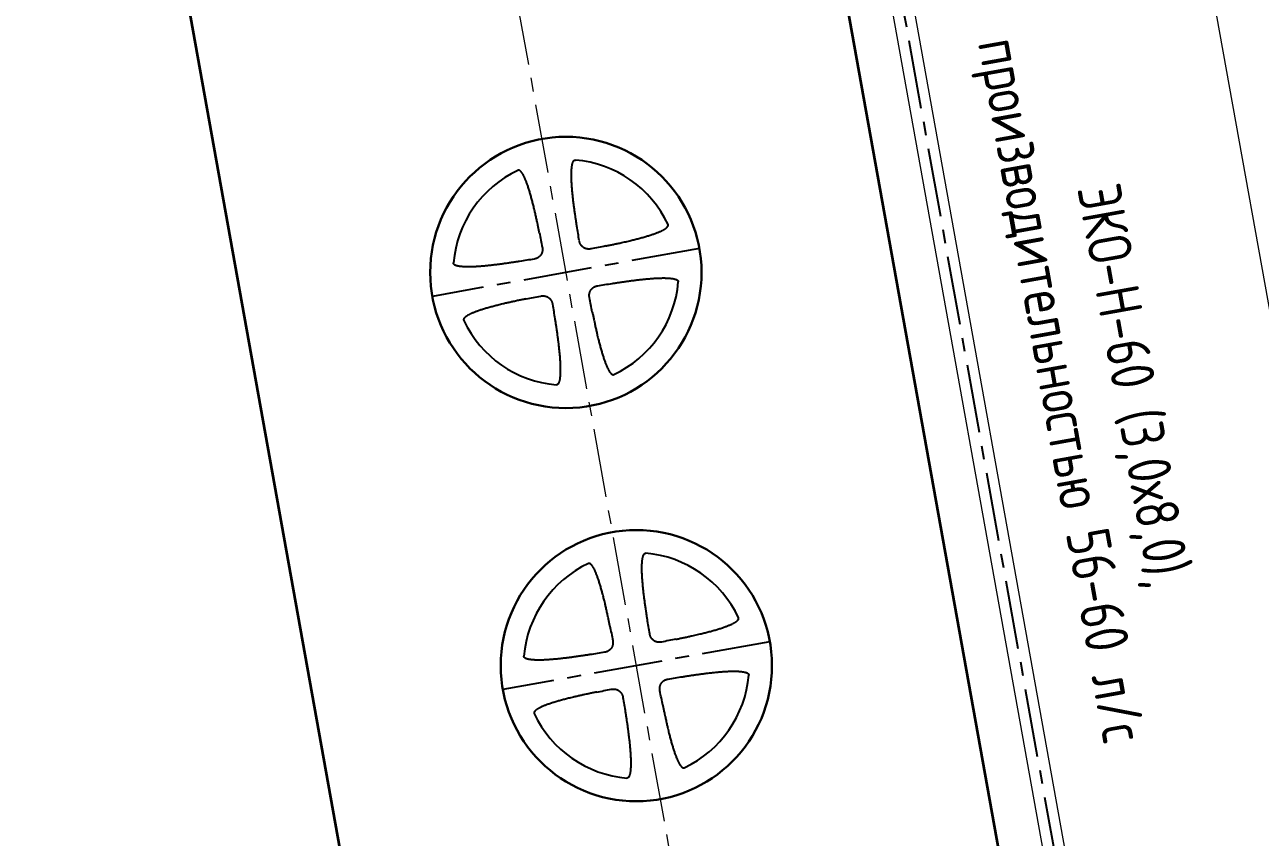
# Model space of a CAD drawing. Header units: millimetres. Extents: x 24859265 to 26550985, y 32092698 to 33532929.
# Drawn here: x 25974318 to 25980033, y 32908637 to 32912396 of the extents above; entities that cross this region are included whole.
import ezdxf
from ezdxf import colors
from ezdxf.entities.mleader import LeaderData, LeaderLine
from ezdxf.math import Vec2, Vec3

# ---------------------------------------------------------------- set-up
doc = ezdxf.new("R2010")
doc.units = ezdxf.units.MM
doc.linetypes.add('осевая', pattern=[50.8, 31.75, -6.35, 6.35, -6.35])
doc.layers.add('Выноски', color=7, linetype='Continuous')
doc.layers.add('Системный слой', color=7, linetype='Continuous')
doc.layers.add('Труба профиль', color=7, linetype='Continuous', lineweight=50)
doc.styles.add('ARTEM GOST', font='GOST_0.TTF')
doc.styles.add('GOST 2.304', font='GOST_0.TTF')
doc.styles.get("Standard").update_dxf_attribs({"font": 'arial.ttf'})
doc.dimstyles.new('STANDARD$0', dxfattribs={"dimscale": 100, "dimtxt": 2.5, "dimasz": 1, "dimexe": 0.5, "dimexo": 2, "dimgap": 1, "dimtad": 1, "dimdec": 0, "dimzin": 0, "dimdsep": 46, "dimtxsty": 'Standard', "dimblk1": 'OBLIQUE', "dimblk2": 'OBLIQUE', "dimsah": 1, "dimcen": 2, "dimadec": 0, "dimazin": 0, "dimtfac": 1, "dimtdec": 4, "dimtofl": 0, "dimtmove": 2, "dimatfit": 3, "dimldrblk": 'OBLIQUE', "dimfxl": 1, "dimtolj": 1, "dimtzin": 0, "dimarcsym": 0})

# ---------------------------------------------------------------- blocks, each defined once
blk = doc.blocks.new('fsadfs')
at = {"lineweight": 20}
for p, q in [((8521, -29529.6), (3764.6, -3018.8)), ((6331.8, -25665.1), (2924.5, -6674)), ((6430.1, -25647.5), (3022.9, -6656.2))]:
    blk.add_line(p, q, dxfattribs=at)
at = {"color": 1, "linetype": 'осевая', "lineweight": 15, "ltscale": 10}
blk.add_line((979.5, -5459), (4422.1, -24663), dxfattribs=at)
at = {"color": 1, "linetype": 'осевая', "lineweight": 25, "ltscale": 10}
for p, q in [((2972.9, -6660.8), (6380.9, -25656.3)), ((3798.6, -17623.5), (2563.5, -17845.1)), ((4124.5, -19442.3), (2889.4, -19663.9))]:
    blk.add_line(p, q, dxfattribs=at)
at = {"lineweight": 35}
for points in [[(5465.8, -21978.5), (4214, -15000.8)], [(1261.1, -15530.6), (2513, -22508.2)]]:
    blk.add_lwpolyline(points, dxfattribs=at)
at = {"layer": 'Системный слой', "color": 7, "lineweight": 30}
for centre in [(3181.1, -17734.3), (3506.9, -19553.1)]:
    blk.add_circle(centre, 627.4, dxfattribs=at)
at = {"layer": 'Системный слой', "color": 7, "lineweight": 25}
for centre, start, end in [((3181.1, -17734.3), 25.1657, 85.1771), ((3181.1, -17734.3), 115.1657, 175.1771), ((3181.1, -17734.3), 295.1657, 355.1771), ((3181.1, -17734.3), 205.1657, 265.1771), ((3506.9, -19553.1), 115.1657, 175.1771), ((3506.9, -19553.1), 25.1657, 85.1771), ((3506.9, -19553.1), 295.1657, 355.1771), ((3506.9, -19553.1), 205.1657, 265.1771)]:
    blk.add_arc(centre, 521.8, start, end, dxfattribs=at)
at = {"layer": 'Системный слой', "color": 7, "lineweight": 25, "extrusion": (0, 0, -1)}
for centre, major_axis, start_param, end_param in [((4338.4, -17526.6), (-562.8, 3136.9), -1.528808, -1.507354), ((2023.7, -17941.9), (562.8, -3136.9), -1.634239, -1.612784), ((2973.4, -16576.9), (-3136.9, -562.8), -1.634239, -1.612784), ((2973.4, -16576.9), (-3136.9, -562.8), -1.528808, -1.507354), ((3388.7, -18891.6), (3136.9, 562.8), -1.528808, -1.507354), ((3388.7, -18891.6), (3136.9, 562.8), -1.634239, -1.612784), ((2023.7, -17941.9), (562.8, -3136.9), -1.528808, -1.507354), ((4338.4, -17526.6), (-562.8, 3136.9), -1.634239, -1.612784), ((2349.6, -19760.8), (562.8, -3136.9), -1.634239, -1.612784), ((4664.3, -19345.5), (-562.8, 3136.9), -1.528808, -1.507354), ((3299.3, -18395.7), (-3136.9, -562.8), -1.634239, -1.612784), ((3299.3, -18395.7), (-3136.9, -562.8), -1.528808, -1.507354), ((3714.6, -20710.5), (3136.9, 562.8), -1.528808, -1.507354), ((3714.6, -20710.5), (3136.9, 562.8), -1.634239, -1.612784), ((2349.6, -19760.8), (562.8, -3136.9), -1.528808, -1.507354), ((4664.3, -19345.5), (-562.8, 3136.9), -1.634239, -1.612784)]:
    blk.add_ellipse(centre, major_axis=major_axis, ratio=0.34202, start_param=start_param, end_param=end_param, dxfattribs=at)
at = {"layer": 'Системный слой', "color": 7, "lineweight": 25}
for points, knots in [([(3232, -17519.8), (3231.2, -17514.8), (3229.6, -17504.5), (3227.7, -17491.6), (3225.8, -17479.4), (3223.9, -17466.4), (3221.5, -17449.4), (3219.1, -17431.3), (3217.1, -17415.5), (3215.5, -17402.7), (3214.3, -17392.2), (3213.2, -17382.2), (3212.2, -17372.6), (3211.2, -17363), (3210.3, -17353.6), (3209.5, -17344.3), (3208.8, -17335.1), (3208.2, -17326.2), (3207.7, -17317.4), (3207.3, -17308.9), (3207, -17300.6), (3206.8, -17292.6), (3206.7, -17285), (3206.7, -17277.9), (3206.9, -17271.2), (3207.1, -17265), (3207.4, -17259.3), (3207.8, -17254), (3208.3, -17249.2), (3208.9, -17244.7), (3209.4, -17240.7), (3210.1, -17237.2), (3210.7, -17234.2), (3211.4, -17231.5), (3212, -17229.3), (3212.6, -17227.3), (3213.3, -17225.6), (3213.9, -17224.1), (3214.4, -17222.8), (3215, -17221.7), (3215.5, -17220.8), (3215.9, -17220.1), (3216.3, -17219.5), (3216.7, -17218.9), (3217, -17218.4), (3217.4, -17218), (3217.7, -17217.6), (3218, -17217.3), (3218.3, -17217), (3218.6, -17216.7), (3219, -17216.4), (3219.4, -17216), (3219.8, -17215.7), (3220.3, -17215.4), (3220.8, -17215.1), (3221.5, -17214.8), (3222.3, -17214.5), (3223, -17214.3), (3223.8, -17214.3), (3224.4, -17214.2), (3224.8, -17214.3), (3224.9, -17214.3)], [0, 0, 0, 0, 3.02765, 6.130095, 7.711356, 10.295721, 13.929306, 17.852185, 21.075848, 23.356556, 25.454567, 27.369743, 29.28457, 31.181263, 33.060102, 34.903414, 36.729231, 38.501691, 40.238572, 41.921872, 43.587415, 45.168284, 46.682445, 48.08064, 49.429669, 50.648002, 51.78422, 52.805921, 53.793743, 54.673452, 55.478237, 56.163293, 56.80467, 57.338103, 57.808296, 58.197357, 58.567882, 58.885925, 59.167818, 59.395948, 59.604956, 59.772794, 59.91893, 60.040332, 60.158922, 60.267663, 60.369344, 60.459616, 60.545402, 60.628157, 60.712316, 60.824376, 60.935003, 61.043224, 61.149462, 61.294441, 61.474783, 61.6447, 61.762042, 61.936931, 62, 62, 62, 62]), ([(3058.7, -17550.9), (3057.7, -17545.9), (3055.6, -17535.7), (3053, -17522.9), (3050.5, -17510.9), (3047.7, -17498), (3044.1, -17481.2), (3040.1, -17463.4), (3036.5, -17447.9), (3033.5, -17435.4), (3031, -17425.1), (3028.6, -17415.4), (3026.2, -17406), (3023.7, -17396.7), (3021.3, -17387.5), (3018.8, -17378.5), (3016.2, -17369.7), (3013.7, -17361.1), (3011.1, -17352.7), (3008.6, -17344.5), (3006, -17336.7), (3003.4, -17329.1), (3000.8, -17322), (2998.3, -17315.3), (2995.9, -17309.1), (2993.5, -17303.3), (2991.2, -17298.1), (2989, -17293.3), (2986.9, -17288.9), (2984.8, -17284.9), (2982.9, -17281.4), (2981, -17278.3), (2979.4, -17275.7), (2977.8, -17273.4), (2976.5, -17271.5), (2975.2, -17269.9), (2974, -17268.5), (2972.9, -17267.3), (2972, -17266.3), (2971.1, -17265.5), (2970.3, -17264.8), (2969.6, -17264.3), (2969, -17263.8), (2968.5, -17263.4), (2968, -17263.1), (2967.5, -17262.8), (2967.1, -17262.6), (2966.7, -17262.4), (2966.3, -17262.2), (2965.9, -17262), (2965.5, -17261.8), (2965, -17261.7), (2964.4, -17261.5), (2963.9, -17261.4), (2963.3, -17261.3), (2962.6, -17261.2), (2961.7, -17261.2), (2961, -17261.4), (2960.2, -17261.5), (2959.6, -17261.7), (2959.2, -17261.9), (2959.1, -17262)], [0, 0, 0, 0, 3.02765, 6.130095, 7.711356, 10.295721, 13.929306, 17.852185, 21.075848, 23.356556, 25.454567, 27.369743, 29.28457, 31.181263, 33.060102, 34.903414, 36.729231, 38.501691, 40.238572, 41.921872, 43.587415, 45.168284, 46.682445, 48.08064, 49.429669, 50.648002, 51.78422, 52.805921, 53.793743, 54.673452, 55.478237, 56.163293, 56.80467, 57.338103, 57.808296, 58.197357, 58.567882, 58.885925, 59.167818, 59.395948, 59.604956, 59.772794, 59.91893, 60.040332, 60.158922, 60.267663, 60.369344, 60.459616, 60.545402, 60.628157, 60.712316, 60.824376, 60.935003, 61.043224, 61.149462, 61.294441, 61.474783, 61.6447, 61.762042, 61.936931, 62, 62, 62, 62]), ([(3364.4, -17611.9), (3369.7, -17610.9), (3380.4, -17608.7), (3396.7, -17605.3), (3410.5, -17602.4), (3421.8, -17600), (3430.5, -17598.1), (3440.4, -17595.9), (3451.5, -17593.4), (3463.8, -17590.5), (3475.1, -17587.9), (3485.6, -17585.3), (3495, -17583), (3504.5, -17580.6), (3513.9, -17578.2), (3523.2, -17575.7), (3532.4, -17573.2), (3541.3, -17570.7), (3550.1, -17568.2), (3558.6, -17565.6), (3566.8, -17563), (3574.8, -17560.5), (3582.5, -17557.9), (3589.8, -17555.3), (3596.7, -17552.8), (3603.2, -17550.3), (3609.2, -17547.9), (3614.7, -17545.6), (3619.6, -17543.3), (3624.2, -17541.2), (3628.4, -17539.1), (3632.1, -17537.1), (3635.4, -17535.2), (3638.3, -17533.5), (3640.7, -17531.9), (3642.8, -17530.4), (3644.6, -17529.1), (3646.1, -17527.9), (3647.3, -17526.8), (3648.5, -17525.7), (3649.4, -17524.8), (3650.1, -17524), (3650.8, -17523.2), (3651.3, -17522.6), (3651.7, -17522), (3652, -17521.5), (3652.3, -17521), (3652.6, -17520.6), (3652.8, -17520.2), (3653, -17519.8), (3653.2, -17519.4), (3653.3, -17519), (3653.5, -17518.6), (3653.7, -17518.1), (3653.8, -17517.6), (3653.9, -17517.1), (3654, -17516.5), (3654.1, -17515.8), (3654.1, -17514.9), (3654, -17514.2), (3653.8, -17513.4), (3653.6, -17512.8), (3653.4, -17512.5), (3653.4, -17512.4)], [0, 0, 0, 0, 3.294372, 6.658592, 10.121593, 11.902894, 13.727108, 15.565806, 18.089199, 20.650882, 23.250738, 25.227925, 27.214477, 29.207845, 31.198516, 33.161939, 35.100749, 36.992852, 38.86301, 40.668913, 42.43271, 44.134312, 45.815956, 47.40632, 48.925529, 50.321905, 51.666806, 52.875385, 53.998684, 55.003566, 55.973887, 56.834853, 57.620252, 58.285215, 58.906539, 59.421027, 59.873097, 60.246259, 60.602155, 60.908041, 61.180307, 61.401463, 61.604048, 61.767517, 61.910185, 62.028901, 62.14479, 62.250718, 62.349589, 62.437156, 62.520317, 62.600986, 62.683377, 62.794474, 62.904935, 63.013803, 63.122506, 63.271682, 63.45784, 63.633238, 63.754366, 63.934896, 64, 64, 64, 64]), ([(3297.4, -17625.2), (3296.6, -17625.4), (3294.9, -17625.7), (3292.4, -17626), (3289.9, -17626.1), (3287.4, -17626.2), (3284.9, -17626.1), (3282.3, -17625.9), (3279.8, -17625.5), (3277.4, -17625.1), (3274.9, -17624.5), (3272.6, -17623.7), (3270.3, -17622.9), (3268.2, -17621.9), (3266.1, -17620.9), (3264.1, -17619.8), (3262.3, -17618.6), (3260.6, -17617.4), (3259, -17616.1), (3257.4, -17614.8), (3255.9, -17613.3), (3254.4, -17611.8), (3253.2, -17610.4), (3251.9, -17608.7), (3250.5, -17606.8), (3249, -17604.5), (3247.7, -17602.2), (3246.7, -17600.1), (3245.8, -17598), (3244.9, -17595.5), (3244, -17592.7), (3243.3, -17589.9), (3243, -17588.1), (3242.9, -17587.3)], [0, 0, 0, 0, 1.160827, 2.293622, 3.43563, 4.588756, 5.746246, 6.905348, 8.060469, 9.206891, 10.341224, 11.457239, 12.554235, 13.633163, 14.697615, 15.730559, 16.730575, 17.684561, 18.604883, 19.490061, 20.578623, 21.459916, 22.381037, 23.113319, 24.320591, 25.627437, 26.832376, 28.012841, 28.720001, 30.061886, 31.592299, 32.799071, 34, 34, 34, 34]), ([(3072, -17617.9), (3072.2, -17618.7), (3072.4, -17620.4), (3072.7, -17622.9), (3072.9, -17625.4), (3073, -17627.9), (3072.9, -17630.5), (3072.7, -17633), (3072.3, -17635.5), (3071.9, -17638), (3071.2, -17640.4), (3070.5, -17642.7), (3069.7, -17645), (3068.7, -17647.1), (3067.7, -17649.2), (3066.6, -17651.2), (3065.4, -17652.9), (3064.1, -17654.8), (3062.8, -17656.5), (3061.2, -17658.3), (3059.6, -17659.9), (3057.7, -17661.7), (3055.9, -17663.2), (3054.1, -17664.5), (3052.1, -17665.8), (3050.3, -17666.9), (3048.1, -17668), (3046.2, -17668.9), (3044.1, -17669.7), (3042.1, -17670.5), (3039.7, -17671.2), (3036.9, -17671.9), (3035, -17672.3), (3034, -17672.5)], [0, 0, 0, 0, 1.160825, 2.293619, 3.435628, 4.588757, 5.746252, 6.905358, 8.060478, 9.206889, 10.341203, 11.457205, 12.554205, 13.633169, 14.695741, 15.717068, 16.69175, 17.601108, 18.876909, 19.676175, 20.71619, 22.027068, 23.211446, 23.982012, 25.113816, 26.386625, 26.915982, 28.452958, 29.235773, 30.022226, 31.353686, 32.71083, 34, 34, 34, 34]), ([(2966.6, -17683.3), (2961.2, -17684.2), (2950.3, -17685.9), (2936.5, -17687.9), (2925, -17689.7), (2915.4, -17691.1), (2903.2, -17692.8), (2888.8, -17694.8), (2872.4, -17697), (2857.5, -17698.9), (2844.5, -17700.4), (2833.9, -17701.6), (2823.9, -17702.7), (2814.2, -17703.7), (2804.7, -17704.6), (2795.3, -17705.4), (2786.1, -17706.2), (2777.1, -17706.8), (2768.3, -17707.4), (2759.8, -17707.8), (2751.4, -17708.2), (2743.4, -17708.4), (2735.6, -17708.6), (2728.3, -17708.6), (2721.4, -17708.5), (2715.1, -17708.4), (2709.1, -17708.1), (2703.7, -17707.7), (2698.7, -17707.3), (2694.1, -17706.8), (2689.8, -17706.2), (2686.1, -17705.6), (2682.7, -17705), (2679.9, -17704.3), (2677.3, -17703.7), (2675.2, -17703), (2673.4, -17702.4), (2671.8, -17701.8), (2670.3, -17701.2), (2669.1, -17700.7), (2668.1, -17700.1), (2667.3, -17699.7), (2666.6, -17699.2), (2666, -17698.9), (2665.5, -17698.5), (2665.1, -17698.2), (2664.7, -17697.8), (2664.3, -17697.5), (2664, -17697.2), (2663.7, -17696.9), (2663.4, -17696.6), (2663.1, -17696.3), (2662.8, -17695.9), (2662.5, -17695.5), (2662.2, -17695), (2661.9, -17694.5), (2661.6, -17693.8), (2661.3, -17693.1), (2661.1, -17692.3), (2661, -17691.5), (2661, -17690.9), (2661.1, -17690.5), (2661.1, -17690.4)], [0, 0, 0, 0, 3.289426, 6.641073, 8.341944, 10.288254, 12.467464, 15.73036, 19.040043, 22.396272, 24.748618, 26.9013, 28.85179, 30.799553, 32.720392, 34.61697, 36.467565, 38.296603, 40.062486, 41.787015, 43.450467, 45.094385, 46.649301, 48.134932, 49.501134, 50.817333, 52.001692, 53.103719, 54.091658, 55.04643, 55.895777, 56.672128, 57.331893, 57.949266, 58.462051, 58.913492, 59.286861, 59.642661, 59.947993, 60.219335, 60.439132, 60.640228, 60.80198, 60.942837, 61.059698, 61.173776, 61.278051, 61.375378, 61.461577, 61.543439, 61.622848, 61.70395, 61.81331, 61.922045, 62.029212, 62.136217, 62.283062, 62.466311, 62.638969, 62.758204, 62.935914, 63, 63, 63, 63]), ([(3395.5, -17785.2), (3400.8, -17784.4), (3411.6, -17782.7), (3428.1, -17780.2), (3442.1, -17778.1), (3453.6, -17776.5), (3462.4, -17775.2), (3471.5, -17774), (3480.6, -17772.8), (3490, -17771.5), (3499.5, -17770.3), (3509.1, -17769.1), (3518.7, -17768), (3528.5, -17766.9), (3538.2, -17765.8), (3547.9, -17764.8), (3557.6, -17763.9), (3567, -17763.1), (3576.3, -17762.3), (3585.4, -17761.7), (3594.3, -17761.1), (3602.9, -17760.7), (3611.3, -17760.3), (3619.4, -17760.1), (3627.2, -17759.9), (3634.5, -17759.9), (3641.4, -17760), (3647.8, -17760.2), (3653.8, -17760.5), (3659.2, -17760.9), (3664.2, -17761.3), (3668.7, -17761.8), (3672.9, -17762.4), (3676.6, -17763), (3679.9, -17763.7), (3682.7, -17764.3), (3685.1, -17765), (3687.2, -17765.6), (3688.9, -17766.2), (3690.5, -17766.8), (3691.9, -17767.3), (3693, -17767.9), (3694, -17768.4), (3694.8, -17768.9), (3695.5, -17769.3), (3696.1, -17769.7), (3696.6, -17770), (3697, -17770.4), (3697.5, -17770.7), (3697.8, -17771), (3698.1, -17771.3), (3698.4, -17771.6), (3698.7, -17771.9), (3699, -17772.2), (3699.3, -17772.6), (3699.6, -17773), (3699.9, -17773.5), (3700.2, -17774), (3700.5, -17774.7), (3700.8, -17775.5), (3701, -17776.2), (3701.1, -17777), (3701.1, -17777.6), (3701, -17778), (3701, -17778.1)], [0, 0, 0, 0, 3.346522, 6.766848, 10.291529, 12.10647, 13.966728, 15.842272, 17.760329, 19.705723, 21.690551, 23.687495, 25.705597, 27.732688, 29.765616, 31.795276, 33.795524, 35.769581, 37.694349, 39.596139, 41.431301, 43.222957, 44.950628, 46.657893, 48.27186, 49.813093, 51.228677, 52.591625, 53.814671, 54.950111, 55.963708, 56.941681, 57.807329, 58.595452, 59.260387, 59.880783, 60.393124, 60.842571, 61.213062, 61.566815, 61.871519, 62.143339, 62.364996, 62.568381, 62.733225, 62.877534, 62.998106, 63.115804, 63.223386, 63.323799, 63.412733, 63.497193, 63.579124, 63.662803, 63.775637, 63.887825, 63.998395, 64.108796, 64.260302, 64.449369, 64.627508, 64.750528, 64.933879, 65, 65, 65, 65]), ([(3290.1, -17850.6), (3289.9, -17849.8), (3289.7, -17848.1), (3289.4, -17845.6), (3289.2, -17843.1), (3289.1, -17840.6), (3289.2, -17838.1), (3289.4, -17835.5), (3289.8, -17833), (3290.3, -17830.6), (3290.9, -17828.2), (3291.6, -17825.8), (3292.4, -17823.6), (3293.4, -17821.4), (3294.4, -17819.3), (3295.5, -17817.3), (3296.7, -17815.5), (3297.9, -17813.8), (3299.2, -17812.2), (3300.6, -17810.6), (3302, -17809.1), (3303.5, -17807.6), (3304.9, -17806.4), (3306.6, -17805.1), (3308.5, -17803.7), (3310.8, -17802.3), (3313.2, -17800.9), (3315.2, -17800), (3317.4, -17799), (3319.8, -17798.1), (3322.7, -17797.2), (3325.5, -17796.5), (3327.2, -17796.2), (3328.1, -17796.1)], [0, 0, 0, 0, 1.160827, 2.293622, 3.43563, 4.588756, 5.746246, 6.905348, 8.060469, 9.206891, 10.341224, 11.457239, 12.554235, 13.633163, 14.697615, 15.730559, 16.730575, 17.684561, 18.604883, 19.490061, 20.578623, 21.459916, 22.381037, 23.113319, 24.320591, 25.627437, 26.832376, 28.012841, 28.720001, 30.061886, 31.592299, 32.799071, 34, 34, 34, 34]), ([(2997.7, -17856.6), (2992.5, -17857.7), (2981.8, -17859.8), (2968.5, -17862.6), (2957.3, -17864.9), (2947.9, -17866.9), (2936, -17869.5), (2921.9, -17872.6), (2905.9, -17876.2), (2891.3, -17879.6), (2878.6, -17882.7), (2868.2, -17885.2), (2858.4, -17887.7), (2849, -17890.1), (2839.7, -17892.6), (2830.6, -17895.1), (2821.6, -17897.6), (2812.9, -17900.1), (2804.4, -17902.7), (2796.1, -17905.2), (2788.1, -17907.8), (2780.4, -17910.4), (2773, -17913), (2766, -17915.5), (2759.5, -17918), (2753.5, -17920.4), (2747.9, -17922.8), (2742.9, -17925), (2738.3, -17927.2), (2734.1, -17929.3), (2730.3, -17931.3), (2726.9, -17933.2), (2724, -17934.9), (2721.5, -17936.6), (2719.4, -17938.1), (2717.6, -17939.4), (2716.1, -17940.6), (2714.8, -17941.7), (2713.7, -17942.8), (2712.8, -17943.7), (2712, -17944.6), (2711.4, -17945.3), (2710.8, -17946), (2710.4, -17946.5), (2710.1, -17947), (2709.8, -17947.5), (2709.5, -17947.9), (2709.3, -17948.4), (2709.1, -17948.8), (2708.9, -17949.1), (2708.8, -17949.5), (2708.6, -17949.9), (2708.4, -17950.4), (2708.3, -17950.9), (2708.2, -17951.4), (2708.1, -17952), (2708, -17952.8), (2708, -17953.6), (2708.1, -17954.4), (2708.3, -17955.1), (2708.5, -17955.7), (2708.7, -17956.1), (2708.7, -17956.2)], [0, 0, 0, 0, 3.218923, 6.506826, 8.178508, 10.098303, 12.252324, 15.489576, 18.77979, 22.122744, 24.473336, 26.627827, 28.584132, 30.538174, 32.467068, 34.373014, 36.235157, 38.076608, 39.857077, 41.597492, 43.27857, 44.940532, 46.513958, 48.018144, 49.402538, 50.736545, 51.936949, 53.053667, 54.053979, 55.020167, 55.878253, 56.661609, 57.325775, 57.946675, 58.461223, 58.913538, 59.286894, 59.642684, 59.948009, 60.219346, 60.43914, 60.640233, 60.801982, 60.942838, 61.059698, 61.173776, 61.278051, 61.375378, 61.461577, 61.543439, 61.622847, 61.70395, 61.81331, 61.922045, 62.029212, 62.136217, 62.283062, 62.466311, 62.638969, 62.758204, 62.935914, 63, 63, 63, 63]), ([(3064.7, -17843.3), (3065.5, -17843.2), (3067.2, -17842.9), (3069.7, -17842.6), (3072.2, -17842.4), (3074.7, -17842.3), (3077.2, -17842.4), (3079.8, -17842.6), (3082.3, -17843), (3084.8, -17843.5), (3087.2, -17844.1), (3089.5, -17844.8), (3091.8, -17845.6), (3093.9, -17846.6), (3096, -17847.6), (3098, -17848.7), (3099.8, -17849.9), (3101.5, -17851.1), (3103.1, -17852.4), (3104.7, -17853.8), (3106.2, -17855.2), (3107.7, -17856.7), (3108.9, -17858.1), (3110.2, -17859.8), (3111.6, -17861.7), (3113.1, -17864), (3114.4, -17866.4), (3115.4, -17868.4), (3116.3, -17870.6), (3117.2, -17873), (3118.1, -17875.9), (3118.8, -17878.7), (3119.1, -17880.4), (3119.2, -17881.3)], [0, 0, 0, 0, 1.160827, 2.293622, 3.43563, 4.588756, 5.746246, 6.905348, 8.060469, 9.206891, 10.341224, 11.457239, 12.554235, 13.633163, 14.697615, 15.730559, 16.730575, 17.684561, 18.604883, 19.490061, 20.578623, 21.459916, 22.381037, 23.113319, 24.320591, 25.627437, 26.832376, 28.012841, 28.720001, 30.061886, 31.592299, 32.799071, 34, 34, 34, 34]), ([(3303.4, -17917.6), (3304.4, -17922.7), (3306.5, -17933.2), (3309.2, -17946.2), (3311.8, -17958.5), (3314.6, -17971.7), (3318.4, -17988.8), (3322.4, -18006.9), (3326.1, -18022.6), (3329.1, -18035.3), (3331.7, -18045.7), (3334.1, -18055.5), (3336.6, -18064.9), (3339, -18074.2), (3341.5, -18083.4), (3344, -18092.4), (3346.6, -18101.2), (3349.1, -18109.8), (3351.7, -18118.1), (3354.3, -18126.2), (3356.9, -18134), (3359.5, -18141.5), (3362, -18148.6), (3364.5, -18155.2), (3367, -18161.3), (3369.4, -18166.9), (3371.6, -18172), (3373.8, -18176.7), (3375.9, -18181), (3378, -18184.9), (3379.9, -18188.2), (3381.7, -18191.2), (3383.3, -18193.7), (3384.8, -18195.9), (3386.1, -18197.7), (3387.4, -18199.2), (3388.5, -18200.5), (3389.6, -18201.6), (3390.5, -18202.6), (3391.3, -18203.3), (3392.1, -18204), (3392.7, -18204.5), (3393.3, -18204.9), (3393.8, -18205.2), (3394.3, -18205.5), (3394.7, -18205.8), (3395.1, -18206), (3395.5, -18206.2), (3395.9, -18206.4), (3396.3, -18206.6), (3396.7, -18206.7), (3397.2, -18206.9), (3397.7, -18207), (3398.2, -18207.1), (3398.8, -18207.2), (3399.5, -18207.3), (3400.4, -18207.3), (3401.1, -18207.2), (3401.9, -18207), (3402.5, -18206.8), (3402.9, -18206.6), (3403, -18206.6)], [0, 0, 0, 0, 3.098261, 6.270257, 7.885874, 10.522158, 14.222088, 18.211189, 21.48322, 23.791405, 25.91056, 27.83924, 29.766287, 31.670808, 33.554374, 35.397495, 37.221269, 38.987539, 40.715871, 42.387727, 44.041242, 45.608249, 47.107289, 48.488328, 49.8195, 51.017864, 52.132795, 53.131323, 54.095468, 54.950922, 55.731334, 56.392139, 57.009565, 57.520478, 57.969136, 58.338887, 58.691133, 58.993238, 59.261551, 59.478662, 59.677208, 59.836711, 59.975492, 60.090496, 60.202763, 60.305383, 60.401166, 60.485997, 60.56656, 60.644707, 60.724522, 60.832147, 60.939155, 61.044621, 61.149928, 61.294442, 61.474783, 61.6447, 61.762042, 61.936931, 62, 62, 62, 62]), ([(3130.1, -17948.7), (3130.9, -17953.9), (3132.5, -17964.4), (3134.5, -17977.6), (3136.4, -17990), (3138.3, -18003.3), (3140.8, -18020.6), (3143.3, -18039), (3145.3, -18055), (3146.9, -18068), (3148.1, -18078.6), (3149.2, -18088.7), (3150.2, -18098.3), (3151.1, -18107.9), (3152, -18117.4), (3152.8, -18126.7), (3153.4, -18135.9), (3154, -18144.8), (3154.5, -18153.5), (3154.9, -18162), (3155.2, -18170.2), (3155.3, -18178.2), (3155.4, -18185.7), (3155.3, -18192.7), (3155.2, -18199.3), (3154.9, -18205.4), (3154.6, -18211), (3154.1, -18216.1), (3153.6, -18220.9), (3153.1, -18225.2), (3152.4, -18229), (3151.8, -18232.4), (3151.1, -18235.4), (3150.5, -18237.9), (3149.8, -18240), (3149.2, -18241.9), (3148.6, -18243.5), (3148, -18245), (3147.5, -18246.2), (3146.9, -18247.2), (3146.5, -18248), (3146, -18248.7), (3145.6, -18249.3), (3145.3, -18249.8), (3145, -18250.3), (3144.6, -18250.7), (3144.3, -18251), (3144, -18251.3), (3143.7, -18251.6), (3143.4, -18251.9), (3143.1, -18252.2), (3142.7, -18252.5), (3142.3, -18252.9), (3141.8, -18253.1), (3141.3, -18253.4), (3140.6, -18253.8), (3139.9, -18254), (3139.1, -18254.2), (3138.3, -18254.3), (3137.7, -18254.3), (3137.3, -18254.3), (3137.2, -18254.3)], [0, 0, 0, 0, 3.098261, 6.270257, 7.885874, 10.522158, 14.222088, 18.211189, 21.48322, 23.791405, 25.91056, 27.83924, 29.766287, 31.670808, 33.554374, 35.397495, 37.221271, 38.987539, 40.715869, 42.387727, 44.041242, 45.608249, 47.107289, 48.488328, 49.8195, 51.017864, 52.132795, 53.131323, 54.095468, 54.950922, 55.731334, 56.392139, 57.009565, 57.520478, 57.969136, 58.338887, 58.691133, 58.993238, 59.261551, 59.478662, 59.677208, 59.836711, 59.975492, 60.090496, 60.202763, 60.305383, 60.401166, 60.485997, 60.56656, 60.644707, 60.724522, 60.832147, 60.939155, 61.044621, 61.149928, 61.294442, 61.474783, 61.6447, 61.762042, 61.936931, 62, 62, 62, 62]), ([(3384.6, -19369.8), (3383.6, -19364.7), (3381.5, -19354.6), (3378.9, -19341.8), (3376.4, -19329.7), (3373.6, -19316.8), (3370, -19300), (3366, -19282.3), (3362.4, -19266.7), (3359.4, -19254.2), (3356.9, -19243.9), (3354.5, -19234.2), (3352.1, -19224.8), (3349.6, -19215.5), (3347.2, -19206.4), (3344.7, -19197.3), (3342.1, -19188.5), (3339.6, -19179.9), (3337, -19171.5), (3334.4, -19163.4), (3331.9, -19155.5), (3329.3, -19147.9), (3326.7, -19140.8), (3324.2, -19134.1), (3321.8, -19127.9), (3319.4, -19122.1), (3317.1, -19116.9), (3314.9, -19112.1), (3312.8, -19107.7), (3310.7, -19103.7), (3308.8, -19100.2), (3306.9, -19097.2), (3305.3, -19094.5), (3303.7, -19092.2), (3302.4, -19090.4), (3301.1, -19088.7), (3299.9, -19087.3), (3298.8, -19086.1), (3297.8, -19085.1), (3297, -19084.3), (3296.2, -19083.6), (3295.5, -19083.1), (3294.9, -19082.7), (3294.4, -19082.3), (3293.9, -19082), (3293.4, -19081.7), (3293, -19081.4), (3292.6, -19081.2), (3292.2, -19081), (3291.8, -19080.8), (3291.4, -19080.7), (3290.9, -19080.5), (3290.3, -19080.3), (3289.8, -19080.2), (3289.2, -19080.1), (3288.5, -19080.1), (3287.6, -19080.1), (3286.9, -19080.2), (3286.1, -19080.4), (3285.5, -19080.6), (3285.1, -19080.8), (3285, -19080.8)], [0, 0, 0, 0, 3.02765, 6.130095, 7.711356, 10.295721, 13.929306, 17.852185, 21.075848, 23.356556, 25.454567, 27.369743, 29.28457, 31.181263, 33.060102, 34.903414, 36.729231, 38.501691, 40.238572, 41.921872, 43.587415, 45.168284, 46.682445, 48.08064, 49.429669, 50.648002, 51.78422, 52.805921, 53.793743, 54.673452, 55.478237, 56.163293, 56.80467, 57.338103, 57.808296, 58.197357, 58.567882, 58.885925, 59.167818, 59.395948, 59.604956, 59.772794, 59.91893, 60.040332, 60.158922, 60.267663, 60.369344, 60.459616, 60.545402, 60.628157, 60.712316, 60.824376, 60.935003, 61.043224, 61.149462, 61.294441, 61.474783, 61.6447, 61.762042, 61.936931, 62, 62, 62, 62]), ([(3557.9, -19338.7), (3557.1, -19333.6), (3555.5, -19323.4), (3553.6, -19310.4), (3551.7, -19298.3), (3549.8, -19285.2), (3547.4, -19268.2), (3545, -19250.1), (3542.9, -19234.3), (3541.4, -19221.6), (3540.2, -19211), (3539.1, -19201.1), (3538.1, -19191.4), (3537.1, -19181.9), (3536.2, -19172.4), (3535.4, -19163.1), (3534.7, -19154), (3534.1, -19145), (3533.6, -19136.3), (3533.2, -19127.7), (3532.9, -19119.4), (3532.7, -19111.4), (3532.6, -19103.9), (3532.6, -19096.7), (3532.8, -19090), (3533, -19083.8), (3533.3, -19078.2), (3533.7, -19072.9), (3534.2, -19068), (3534.7, -19063.5), (3535.3, -19059.6), (3536, -19056.1), (3536.6, -19053), (3537.3, -19050.3), (3537.9, -19048.1), (3538.5, -19046.1), (3539.1, -19044.4), (3539.8, -19042.9), (3540.3, -19041.6), (3540.9, -19040.6), (3541.3, -19039.7), (3541.8, -19038.9), (3542.2, -19038.3), (3542.6, -19037.8), (3542.9, -19037.3), (3543.3, -19036.8), (3543.6, -19036.5), (3543.9, -19036.1), (3544.2, -19035.8), (3544.5, -19035.5), (3544.9, -19035.2), (3545.3, -19034.9), (3545.7, -19034.5), (3546.2, -19034.2), (3546.7, -19033.9), (3547.4, -19033.6), (3548.1, -19033.3), (3548.9, -19033.2), (3549.7, -19033.1), (3550.3, -19033.1), (3550.7, -19033.1), (3550.8, -19033.1)], [0, 0, 0, 0, 3.02765, 6.130095, 7.711356, 10.295721, 13.929306, 17.852185, 21.075848, 23.356556, 25.454567, 27.369743, 29.28457, 31.181263, 33.060102, 34.903414, 36.729231, 38.501691, 40.238572, 41.921872, 43.587415, 45.168284, 46.682445, 48.08064, 49.429669, 50.648002, 51.78422, 52.805921, 53.793743, 54.673452, 55.478237, 56.163293, 56.80467, 57.338103, 57.808296, 58.197357, 58.567882, 58.885925, 59.167818, 59.395948, 59.604956, 59.772794, 59.91893, 60.040332, 60.158922, 60.267663, 60.369344, 60.459616, 60.545402, 60.628157, 60.712316, 60.824376, 60.935003, 61.043224, 61.149462, 61.294441, 61.474783, 61.6447, 61.762042, 61.936931, 62, 62, 62, 62]), ([(3690.3, -19430.8), (3695.6, -19429.7), (3706.3, -19427.5), (3722.5, -19424.2), (3736.4, -19421.2), (3747.7, -19418.8), (3756.4, -19416.9), (3766.3, -19414.7), (3777.4, -19412.2), (3789.6, -19409.4), (3801, -19406.7), (3811.5, -19404.2), (3820.9, -19401.8), (3830.4, -19399.5), (3839.8, -19397), (3849.1, -19394.5), (3858.3, -19392), (3867.2, -19389.5), (3876, -19387), (3884.5, -19384.4), (3892.7, -19381.9), (3900.7, -19379.3), (3908.4, -19376.7), (3915.7, -19374.1), (3922.6, -19371.6), (3929.1, -19369.1), (3935.1, -19366.7), (3940.6, -19364.4), (3945.5, -19362.2), (3950.1, -19360), (3954.2, -19357.9), (3958, -19355.9), (3961.3, -19354.1), (3964.2, -19352.3), (3966.6, -19350.7), (3968.7, -19349.2), (3970.5, -19347.9), (3972, -19346.7), (3973.2, -19345.6), (3974.3, -19344.6), (3975.3, -19343.6), (3976, -19342.8), (3976.6, -19342.1), (3977.2, -19341.4), (3977.6, -19340.9), (3977.9, -19340.3), (3978.2, -19339.9), (3978.5, -19339.4), (3978.7, -19339), (3978.9, -19338.6), (3979.1, -19338.2), (3979.2, -19337.9), (3979.4, -19337.5), (3979.6, -19337), (3979.7, -19336.5), (3979.8, -19335.9), (3979.9, -19335.3), (3980, -19334.6), (3980, -19333.8), (3979.9, -19333), (3979.7, -19332.3), (3979.5, -19331.7), (3979.3, -19331.3), (3979.2, -19331.2)], [0, 0, 0, 0, 3.294372, 6.658592, 10.121593, 11.902894, 13.727108, 15.565806, 18.089199, 20.650882, 23.250738, 25.227925, 27.214477, 29.207845, 31.198516, 33.161939, 35.100749, 36.992852, 38.86301, 40.668913, 42.43271, 44.134312, 45.815956, 47.40632, 48.925529, 50.321905, 51.666806, 52.875385, 53.998684, 55.003566, 55.973887, 56.834853, 57.620252, 58.285215, 58.906539, 59.421027, 59.873097, 60.246259, 60.602155, 60.908041, 61.180307, 61.401463, 61.604048, 61.767517, 61.910185, 62.028901, 62.14479, 62.250718, 62.349589, 62.437156, 62.520317, 62.600986, 62.683377, 62.794474, 62.904935, 63.013803, 63.122506, 63.271682, 63.45784, 63.633238, 63.754366, 63.934896, 64, 64, 64, 64]), ([(3623.3, -19444.1), (3622.5, -19444.2), (3620.8, -19444.5), (3618.3, -19444.8), (3615.8, -19445), (3613.3, -19445), (3610.8, -19444.9), (3608.2, -19444.7), (3605.7, -19444.4), (3603.2, -19443.9), (3600.8, -19443.3), (3598.5, -19442.6), (3596.2, -19441.7), (3594.1, -19440.8), (3592, -19439.7), (3590, -19438.6), (3588.2, -19437.4), (3586.5, -19436.2), (3584.9, -19435), (3583.3, -19433.6), (3581.8, -19432.2), (3580.3, -19430.6), (3579.1, -19429.2), (3577.8, -19427.6), (3576.4, -19425.7), (3574.9, -19423.4), (3573.6, -19421), (3572.6, -19419), (3571.7, -19416.8), (3570.8, -19414.3), (3569.9, -19411.5), (3569.2, -19408.7), (3568.9, -19407), (3568.8, -19406.1)], [0, 0, 0, 0, 1.160827, 2.293622, 3.43563, 4.588756, 5.746246, 6.905348, 8.060469, 9.206891, 10.341224, 11.457239, 12.554235, 13.633163, 14.697615, 15.730559, 16.730575, 17.684561, 18.604883, 19.490061, 20.578623, 21.459916, 22.381037, 23.113319, 24.320591, 25.627437, 26.832376, 28.012841, 28.720001, 30.061886, 31.592299, 32.799071, 34, 34, 34, 34]), ([(3397.9, -19436.8), (3398.1, -19437.6), (3398.3, -19439.2), (3398.6, -19441.7), (3398.8, -19444.2), (3398.9, -19446.8), (3398.8, -19449.3), (3398.6, -19451.8), (3398.2, -19454.3), (3397.7, -19456.8), (3397.1, -19459.2), (3396.4, -19461.6), (3395.6, -19463.8), (3394.6, -19466), (3393.6, -19468), (3392.5, -19470), (3391.3, -19471.8), (3390, -19473.7), (3388.6, -19475.4), (3387.1, -19477.1), (3385.5, -19478.8), (3383.6, -19480.5), (3381.8, -19482), (3380, -19483.3), (3378, -19484.6), (3376.2, -19485.7), (3374, -19486.8), (3372.1, -19487.7), (3370, -19488.6), (3368, -19489.3), (3365.6, -19490.1), (3362.8, -19490.8), (3360.9, -19491.1), (3359.9, -19491.3)], [0, 0, 0, 0, 1.160825, 2.293619, 3.435628, 4.588757, 5.746252, 6.905358, 8.060478, 9.206889, 10.341203, 11.457205, 12.554205, 13.633169, 14.695741, 15.717068, 16.69175, 17.601108, 18.876909, 19.676175, 20.71619, 22.027068, 23.211446, 23.982012, 25.113816, 26.386625, 26.915982, 28.452958, 29.235773, 30.022226, 31.353686, 32.71083, 34, 34, 34, 34]), ([(3292.5, -19502.1), (3287.1, -19503), (3276.2, -19504.7), (3262.4, -19506.8), (3250.9, -19508.5), (3241.3, -19509.9), (3229.1, -19511.6), (3214.7, -19513.6), (3198.3, -19515.8), (3183.4, -19517.7), (3170.4, -19519.2), (3159.8, -19520.5), (3149.8, -19521.5), (3140.1, -19522.5), (3130.6, -19523.4), (3121.2, -19524.3), (3112, -19525), (3103, -19525.6), (3094.2, -19526.2), (3085.7, -19526.7), (3077.3, -19527), (3069.3, -19527.3), (3061.5, -19527.4), (3054.2, -19527.4), (3047.3, -19527.4), (3040.9, -19527.2), (3035, -19526.9), (3029.6, -19526.6), (3024.6, -19526.1), (3020, -19525.6), (3015.7, -19525.1), (3012, -19524.5), (3008.6, -19523.8), (3005.7, -19523.2), (3003.2, -19522.5), (3001.1, -19521.9), (2999.3, -19521.3), (2997.7, -19520.7), (2996.2, -19520.1), (2995, -19519.5), (2994, -19519), (2993.2, -19518.5), (2992.5, -19518.1), (2991.9, -19517.7), (2991.4, -19517.3), (2991, -19517), (2990.5, -19516.7), (2990.2, -19516.4), (2989.9, -19516.1), (2989.6, -19515.8), (2989.3, -19515.5), (2989, -19515.2), (2988.7, -19514.8), (2988.4, -19514.3), (2988.1, -19513.9), (2987.8, -19513.3), (2987.5, -19512.7), (2987.2, -19511.9), (2987, -19511.1), (2986.9, -19510.4), (2986.9, -19509.8), (2986.9, -19509.3), (2987, -19509.2)], [0, 0, 0, 0, 3.289426, 6.641073, 8.341944, 10.288254, 12.467464, 15.73036, 19.040043, 22.396272, 24.748618, 26.9013, 28.85179, 30.799553, 32.720392, 34.61697, 36.467565, 38.296603, 40.062486, 41.787015, 43.450467, 45.094385, 46.649301, 48.134932, 49.501134, 50.817333, 52.001692, 53.103719, 54.091658, 55.04643, 55.895777, 56.672128, 57.331893, 57.949266, 58.462051, 58.913492, 59.286861, 59.642661, 59.947993, 60.219335, 60.439132, 60.640228, 60.80198, 60.942837, 61.059698, 61.173776, 61.278051, 61.375378, 61.461577, 61.543439, 61.622848, 61.70395, 61.81331, 61.922045, 62.029212, 62.136217, 62.283062, 62.466311, 62.638969, 62.758204, 62.935914, 63, 63, 63, 63]), ([(3721.4, -19604.1), (3726.7, -19603.2), (3737.5, -19601.5), (3754, -19599.1), (3767.9, -19597), (3779.5, -19595.3), (3788.3, -19594.1), (3797.4, -19592.8), (3806.5, -19591.6), (3815.9, -19590.4), (3825.4, -19589.2), (3835, -19588), (3844.6, -19586.8), (3854.4, -19585.7), (3864.1, -19584.7), (3873.8, -19583.7), (3883.5, -19582.8), (3892.9, -19581.9), (3902.2, -19581.2), (3911.3, -19580.5), (3920.2, -19580), (3928.8, -19579.5), (3937.1, -19579.2), (3945.3, -19578.9), (3953.1, -19578.8), (3960.4, -19578.8), (3967.3, -19578.9), (3973.7, -19579), (3979.7, -19579.3), (3985.1, -19579.7), (3990.1, -19580.1), (3994.6, -19580.7), (3998.8, -19581.2), (4002.5, -19581.9), (4005.8, -19582.5), (4008.6, -19583.1), (4011, -19583.8), (4013, -19584.4), (4014.8, -19585), (4016.4, -19585.6), (4017.7, -19586.2), (4018.9, -19586.7), (4019.9, -19587.2), (4020.7, -19587.7), (4021.4, -19588.1), (4022, -19588.5), (4022.5, -19588.9), (4022.9, -19589.2), (4023.3, -19589.5), (4023.7, -19589.8), (4024, -19590.1), (4024.3, -19590.4), (4024.6, -19590.7), (4024.9, -19591.1), (4025.2, -19591.4), (4025.5, -19591.9), (4025.8, -19592.3), (4026.1, -19592.9), (4026.4, -19593.5), (4026.7, -19594.3), (4026.9, -19595.1), (4027, -19595.8), (4027, -19596.5), (4026.9, -19596.9), (4026.9, -19597)], [0, 0, 0, 0, 3.346522, 6.766848, 10.291529, 12.10647, 13.966728, 15.842272, 17.760329, 19.705723, 21.690551, 23.687495, 25.705597, 27.732688, 29.765616, 31.795276, 33.795524, 35.769581, 37.694349, 39.596139, 41.431301, 43.222957, 44.950628, 46.657893, 48.27186, 49.813093, 51.228677, 52.591625, 53.814671, 54.950111, 55.963708, 56.941681, 57.807329, 58.595452, 59.260387, 59.880783, 60.393124, 60.842571, 61.213062, 61.566815, 61.871519, 62.143339, 62.364996, 62.568381, 62.733225, 62.877534, 62.998106, 63.115804, 63.223386, 63.323799, 63.412733, 63.497193, 63.579124, 63.662803, 63.775637, 63.887825, 63.998395, 64.108796, 64.260302, 64.449369, 64.627508, 64.750528, 64.933879, 65, 65, 65, 65]), ([(3616, -19669.5), (3615.8, -19668.6), (3615.6, -19667), (3615.3, -19664.5), (3615.1, -19662), (3615, -19659.4), (3615.1, -19656.9), (3615.3, -19654.4), (3615.7, -19651.9), (3616.1, -19649.4), (3616.8, -19647), (3617.5, -19644.7), (3618.3, -19642.4), (3619.3, -19640.2), (3620.3, -19638.1), (3621.4, -19636.2), (3622.6, -19634.3), (3623.8, -19632.6), (3625.1, -19631), (3626.5, -19629.4), (3627.9, -19627.9), (3629.4, -19626.5), (3630.8, -19625.2), (3632.5, -19623.9), (3634.4, -19622.5), (3636.7, -19621.1), (3639, -19619.8), (3641.1, -19618.8), (3643.3, -19617.9), (3645.7, -19616.9), (3648.6, -19616.1), (3651.4, -19615.4), (3653.1, -19615.1), (3653.9, -19614.9)], [0, 0, 0, 0, 1.160827, 2.293622, 3.43563, 4.588756, 5.746246, 6.905348, 8.060469, 9.206891, 10.341224, 11.457239, 12.554235, 13.633163, 14.697615, 15.730559, 16.730575, 17.684561, 18.604883, 19.490061, 20.578623, 21.459916, 22.381037, 23.113319, 24.320591, 25.627437, 26.832376, 28.012841, 28.720001, 30.061886, 31.592299, 32.799071, 34, 34, 34, 34]), ([(3323.6, -19675.4), (3318.3, -19676.5), (3307.7, -19678.7), (3294.4, -19681.4), (3283.2, -19683.8), (3273.8, -19685.8), (3261.9, -19688.3), (3247.8, -19691.5), (3231.8, -19695.1), (3217.2, -19698.5), (3204.5, -19701.5), (3194.1, -19704.1), (3184.3, -19706.5), (3174.9, -19709), (3165.6, -19711.4), (3156.5, -19713.9), (3147.5, -19716.4), (3138.8, -19719), (3130.3, -19721.5), (3122, -19724.1), (3114, -19726.6), (3106.3, -19729.2), (3098.9, -19731.8), (3091.9, -19734.3), (3085.4, -19736.8), (3079.4, -19739.2), (3073.8, -19741.6), (3068.8, -19743.8), (3064.2, -19746), (3060, -19748.1), (3056.2, -19750.1), (3052.8, -19752), (3049.9, -19753.8), (3047.4, -19755.4), (3045.3, -19756.9), (3043.5, -19758.2), (3042, -19759.4), (3040.7, -19760.6), (3039.6, -19761.6), (3038.6, -19762.6), (3037.9, -19763.4), (3037.3, -19764.1), (3036.7, -19764.8), (3036.3, -19765.4), (3036, -19765.9), (3035.7, -19766.3), (3035.4, -19766.8), (3035.2, -19767.2), (3035, -19767.6), (3034.8, -19768), (3034.7, -19768.3), (3034.5, -19768.7), (3034.3, -19769.2), (3034.2, -19769.7), (3034.1, -19770.3), (3034, -19770.9), (3033.9, -19771.6), (3033.9, -19772.4), (3034, -19773.2), (3034.2, -19774), (3034.4, -19774.5), (3034.6, -19774.9), (3034.6, -19775)], [0, 0, 0, 0, 3.218923, 6.506826, 8.178508, 10.098303, 12.252324, 15.489576, 18.77979, 22.122744, 24.473336, 26.627827, 28.584132, 30.538174, 32.467068, 34.373014, 36.235157, 38.076608, 39.857077, 41.597492, 43.27857, 44.940532, 46.513958, 48.018144, 49.402538, 50.736545, 51.936949, 53.053667, 54.053979, 55.020167, 55.878253, 56.661609, 57.325775, 57.946675, 58.461223, 58.913538, 59.286894, 59.642684, 59.948009, 60.219346, 60.43914, 60.640233, 60.801982, 60.942838, 61.059698, 61.173776, 61.278051, 61.375378, 61.461577, 61.543439, 61.622847, 61.70395, 61.81331, 61.922045, 62.029212, 62.136217, 62.283062, 62.466311, 62.638969, 62.758204, 62.935914, 63, 63, 63, 63]), ([(3390.6, -19662.2), (3391.4, -19662), (3393.1, -19661.7), (3395.6, -19661.4), (3398.1, -19661.2), (3400.6, -19661.2), (3403.1, -19661.3), (3405.7, -19661.5), (3408.2, -19661.8), (3410.6, -19662.3), (3413.1, -19662.9), (3415.4, -19663.6), (3417.6, -19664.5), (3419.8, -19665.4), (3421.9, -19666.5), (3423.9, -19667.6), (3425.7, -19668.8), (3427.4, -19670), (3429, -19671.2), (3430.6, -19672.6), (3432.1, -19674.1), (3433.6, -19675.6), (3434.8, -19677), (3436.1, -19678.6), (3437.5, -19680.5), (3439, -19682.8), (3440.3, -19685.2), (3441.3, -19687.2), (3442.2, -19689.4), (3443.1, -19691.9), (3444, -19694.7), (3444.7, -19697.5), (3445, -19699.2), (3445.1, -19700.1)], [0, 0, 0, 0, 1.160827, 2.293622, 3.43563, 4.588756, 5.746246, 6.905348, 8.060469, 9.206891, 10.341224, 11.457239, 12.554235, 13.633163, 14.697615, 15.730559, 16.730575, 17.684561, 18.604883, 19.490061, 20.578623, 21.459916, 22.381037, 23.113319, 24.320591, 25.627437, 26.832376, 28.012841, 28.720001, 30.061886, 31.592299, 32.799071, 34, 34, 34, 34]), ([(3456, -19767.5), (3456.8, -19772.7), (3458.4, -19783.2), (3460.4, -19796.4), (3462.3, -19808.8), (3464.2, -19822.2), (3466.7, -19839.5), (3469.2, -19857.8), (3471.2, -19873.9), (3472.8, -19886.8), (3474, -19897.5), (3475.1, -19907.5), (3476.1, -19917.2), (3477, -19926.8), (3477.9, -19936.2), (3478.6, -19945.6), (3479.3, -19954.7), (3479.9, -19963.7), (3480.4, -19972.3), (3480.8, -19980.8), (3481.1, -19989.1), (3481.2, -19997), (3481.3, -20004.5), (3481.2, -20011.6), (3481.1, -20018.1), (3480.8, -20024.2), (3480.5, -20029.8), (3480, -20035), (3479.5, -20039.7), (3478.9, -20044.1), (3478.3, -20047.9), (3477.7, -20051.3), (3477, -20054.2), (3476.4, -20056.8), (3475.7, -20058.9), (3475.1, -20060.7), (3474.5, -20062.4), (3473.9, -20063.8), (3473.4, -20065), (3472.8, -20066), (3472.4, -20066.9), (3471.9, -20067.6), (3471.5, -20068.2), (3471.2, -20068.7), (3470.8, -20069.1), (3470.5, -20069.5), (3470.2, -20069.9), (3469.9, -20070.2), (3469.6, -20070.5), (3469.3, -20070.8), (3469, -20071.1), (3468.6, -20071.4), (3468.2, -20071.7), (3467.7, -20072), (3467.2, -20072.3), (3466.5, -20072.6), (3465.7, -20072.9), (3465, -20073), (3464.2, -20073.1), (3463.6, -20073.1), (3463.2, -20073.1), (3463.1, -20073.1)], [0, 0, 0, 0, 3.098261, 6.270257, 7.885874, 10.522158, 14.222088, 18.211189, 21.48322, 23.791405, 25.91056, 27.83924, 29.766287, 31.670808, 33.554374, 35.397495, 37.221271, 38.987539, 40.715869, 42.387727, 44.041242, 45.608249, 47.107289, 48.488328, 49.8195, 51.017864, 52.132795, 53.131323, 54.095468, 54.950922, 55.731334, 56.392139, 57.009565, 57.520478, 57.969136, 58.338887, 58.691133, 58.993238, 59.261551, 59.478662, 59.677208, 59.836711, 59.975492, 60.090496, 60.202763, 60.305383, 60.401166, 60.485997, 60.56656, 60.644707, 60.724522, 60.832147, 60.939155, 61.044621, 61.149928, 61.294442, 61.474783, 61.6447, 61.762042, 61.936931, 62, 62, 62, 62]), ([(3629.3, -19736.4), (3630.3, -19741.6), (3632.4, -19752), (3635.1, -19765.1), (3637.7, -19777.4), (3640.5, -19790.5), (3644.3, -19807.6), (3648.3, -19825.7), (3652, -19841.5), (3655, -19854.1), (3657.6, -19864.5), (3660, -19874.3), (3662.4, -19883.7), (3664.9, -19893.1), (3667.4, -19902.2), (3669.9, -19911.3), (3672.5, -19920.1), (3675, -19928.7), (3677.6, -19937), (3680.2, -19945.1), (3682.8, -19952.9), (3685.4, -19960.4), (3687.9, -19967.4), (3690.4, -19974), (3692.9, -19980.1), (3695.2, -19985.8), (3697.5, -19990.9), (3699.7, -19995.6), (3701.8, -19999.8), (3703.9, -20003.7), (3705.8, -20007.1), (3707.6, -20010), (3709.2, -20012.5), (3710.7, -20014.7), (3712, -20016.5), (3713.3, -20018), (3714.4, -20019.3), (3715.4, -20020.5), (3716.4, -20021.4), (3717.2, -20022.2), (3718, -20022.8), (3718.6, -20023.3), (3719.2, -20023.7), (3719.7, -20024.1), (3720.2, -20024.4), (3720.6, -20024.6), (3721, -20024.9), (3721.4, -20025.1), (3721.8, -20025.2), (3722.2, -20025.4), (3722.6, -20025.6), (3723.1, -20025.7), (3723.6, -20025.9), (3724.1, -20026), (3724.7, -20026.1), (3725.4, -20026.1), (3726.3, -20026.1), (3727, -20026), (3727.8, -20025.8), (3728.4, -20025.6), (3728.7, -20025.5), (3728.8, -20025.4)], [0, 0, 0, 0, 3.098261, 6.270257, 7.885874, 10.522158, 14.222088, 18.211189, 21.48322, 23.791405, 25.91056, 27.83924, 29.766287, 31.670808, 33.554374, 35.397495, 37.221269, 38.987539, 40.715871, 42.387727, 44.041242, 45.608249, 47.107289, 48.488328, 49.8195, 51.017864, 52.132795, 53.131323, 54.095468, 54.950922, 55.731334, 56.392139, 57.009565, 57.520478, 57.969136, 58.338887, 58.691133, 58.993238, 59.261551, 59.478662, 59.677208, 59.836711, 59.975492, 60.090496, 60.202763, 60.305383, 60.401166, 60.485997, 60.56656, 60.644707, 60.724522, 60.832147, 60.939155, 61.044621, 61.149928, 61.294442, 61.474783, 61.6447, 61.762042, 61.936931, 62, 62, 62, 62])]:
    blk.add_open_spline(points, degree=3, knots=knots, dxfattribs=at)
at = {"lineweight": 20, "insert": (5601.3, -16526.5), "char_height": 200, "width": 3508.954, "attachment_point": 1, "rotation": 280.1714, "style": 'ARTEM GOST'}
blk.add_mtext('\\pi796.65;ЭКО-Н-60 (3,0х8,0), \\P\\pi49.688;производительностью 56-60 л/с', dxfattribs=at)
blk = doc.blocks.new('_ArchTick')
at = {"color": 0, "linetype": 'ByBlock', "const_width": 0.15}
blk.add_lwpolyline([(-0.5, -0.5), (0.5, 0.5)], dxfattribs=at)
blk = doc.blocks.new('*D556')
at = {"color": 0, "lineweight": -2, "transparency": 16777216}
for p, q in [((25972304.7, 32930031.7), (25968929.3, 32929412.8)), ((25969175.2, 32929457.9), (25975256.3, 32896289.3)), ((25978385.8, 32896863), (25975010.3, 32896244.2))]:
    blk.add_line(p, q, dxfattribs=at)
at = {"color": 0, "lineweight": -2, "transparency": 16777216, "xscale": 750.0000000000001, "yscale": 750.0000000000001, "zscale": 750.0000000000001}
for p, rotation in [((25969175.2, 32929457.9), 100.3891302227786), ((25975256.3, 32896289.3), 280.3891302227786)]:
    blk.add_blockref('_ArchTick', p, dxfattribs=dict(at, rotation=rotation))
at = {"color": 0, "transparency": 16777216, "insert": (25973199.3, 32913053.9), "char_height": 1000, "attachment_point": 5, "rotation": 280.3891, "style": 'GOST 2.304'}
blk.add_mtext('\\A1;33722', dxfattribs=at)
blk = doc.blocks.new('_Oblique')
at = {"color": 0, "linetype": 'ByBlock', "lineweight": -2}
blk.add_line((-0.5, -0.5), (0.5, 0.5), dxfattribs=at)

msp = doc.modelspace()

# ---------------------------------------------------------------- block references
at = {"layer": 'Труба профиль'}
msp.add_blockref('fsadfs', (25973640.1473, 32928983.9906), dxfattribs=at)

# ---------------------------------------------------------------- dimensions: what is measured, and where the dimension line sits
dim = msp.add_aligned_dim(p1=(25973288.3257, 32930212.0175), p2=(25979369.4097, 32897043.3575), distance=-4181.715, dimstyle='STANDARD$0', override={"dimscale": 500, "dimtxt": 2, "dimasz": 1.5, "dimtxsty": 'GOST 2.304', "dimblk1": 'ArchTick', "dimblk2": 'ArchTick'})
dim.commit()
dim.dimension.update_dxf_attribs({"geometry": '*D556', "text_midpoint": (25973199.3147, 32913053.9207)})

# ---------------------------------------------------------------- leaders
at = {"layer": 'Выноски', "color": 0, "lineweight": -2}
ml = msp.add_multileader_mtext('Standard', dxfattribs=at)
ml.set_content('{\\C0;ЛОС ливневых стоков \\PQ=60 л/с}', color=5, style='GOST 2.304')
ml.set_leader_properties(lineweight=-3)
ml.build(insert=Vec2(0, 0))
ml.multileader.update_dxf_attribs({"text_left_attachment_type": 6, "text_right_attachment_type": 6, "dogleg_length": 1, "arrow_head_size": 1250, "scale": 500})
ctx = ml.context
ctx.base_point, ctx.scale, ctx.char_height, ctx.arrow_head_size, ctx.landing_gap_size, ctx.plane_origin = Vec3(25989436.4924, 32918717.284, 4288), 500, 1250, 1250, 900, Vec3(25983426.7752, 32899914.1186, 4288)
ctx.left_attachment, ctx.right_attachment, ctx.text_align_type = 6, 6, 1
notes = []
notes.append((ctx, [(0, (1, 1, 0), (25989336.6447, 32918717.284, 4288), (1, 0), 99.8478, [(1, [(25978889.7572, 32913503.6564, 4288)], 0, [])])]))
ctx.mtext.insert, ctx.mtext.alignment, ctx.mtext.flow_direction = Vec3(25997167.296, 32920217.284, 4288), 2, 5
for ctx, leaders in notes:
    for number, flags, end, landing, length, lines in leaders:
        leader = LeaderData()
        leader.index, (leader.has_last_leader_line, leader.has_dogleg_vector, leader.attachment_direction) = number, flags
        leader.last_leader_point, leader.dogleg_vector, leader.dogleg_length = Vec3(end), Vec3(landing), length
        for number, points, colour, breaks in lines:
            line = LeaderLine()
            line.index, line.vertices, line.color, line.breaks = number, Vec3.list(points), colors.encode_raw_color(colour), breaks
            leader.lines.append(line)
        ctx.leaders.append(leader)

doc.saveas('drawing.dxf')
